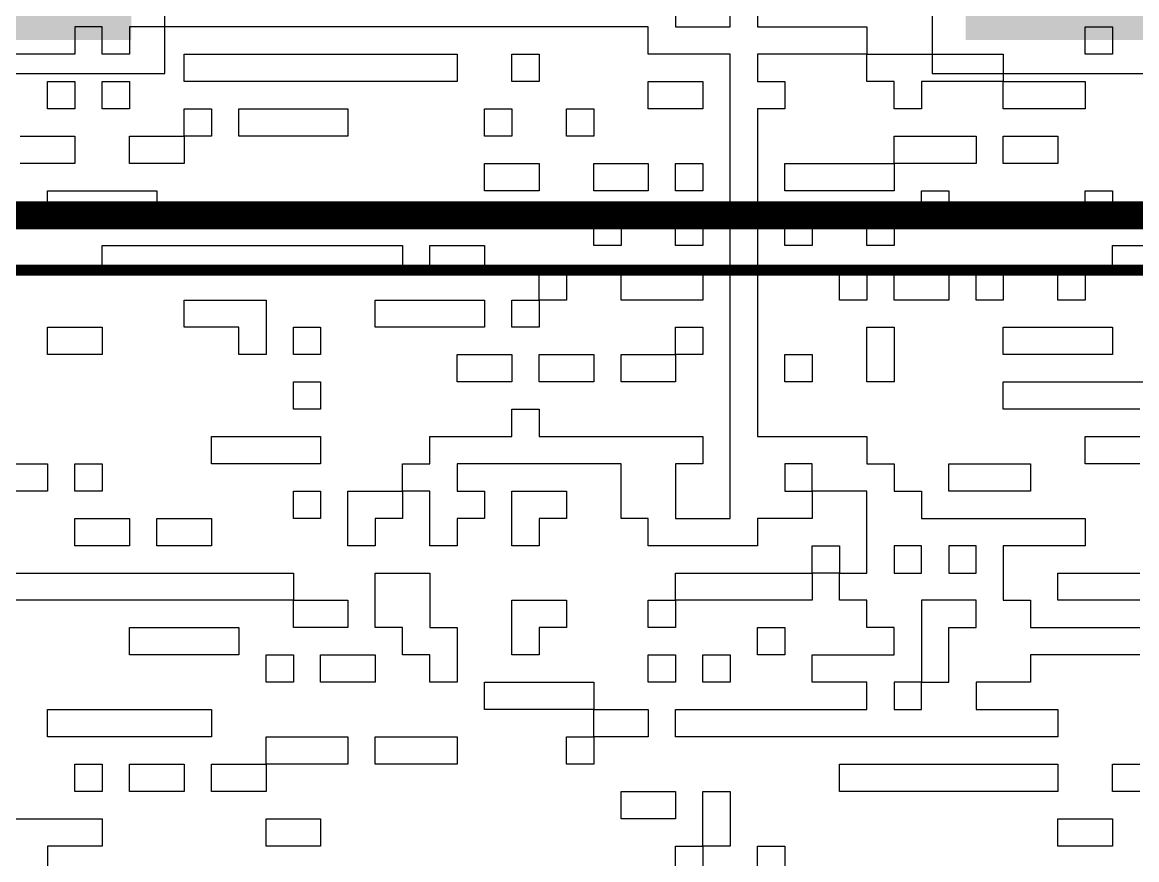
# Model space of a CAD drawing. Header units: inches. Extents: x 0.02 to 6.01, y 0.01 to 5.6.
# Drawn here: x 3.1107 to 3.3104, y 2.8697 to 3.0198 of the extents above; entities that cross this region are included whole.
import ezdxf

# ---------------------------------------------------------------- set-up
doc = ezdxf.new("R2010")
doc.units = ezdxf.units.IN
doc.header["$MEASUREMENT"] = 0
for name, color, linetype in [('Bottom Layer', 5, 'Continuous'), ('Bottom Overlay', 54, 'Continuous'), ('Mechanical 13', 56, 'Continuous'), ('Mechanical 15', 56, 'Continuous'), ('Top Layer', 1, 'Continuous'), ('Top Overlay', 2, 'Continuous'), ('Top Solder', 216, 'Continuous')]:
    doc.layers.add(name, color=color, linetype=linetype)

# ---------------------------------------------------------------- blocks, each defined once
blk = doc.blocks.new('XTAL_FOXSDLF_160_20_34')
at = {"layer": 'Top Solder'}
for points in [[(-0.29928, 0.04337), (-0.07474, 0.04337), (-0.07474, -0.04337), (-0.29928, -0.04337)], [(0.07474, 0.04337), (0.29928, 0.04337), (0.29928, -0.04337), (0.07474, -0.04337)]]:
    blk.add_hatch(color=216, dxfattribs=at).paths.add_polyline_path(points)
at = {"layer": 'Mechanical 13'}
blk.add_lwpolyline([(0.2126, 0.0748, 0.005, 0.005, 0), (-0.2126, 0.0748, 0.005, 0.005, 0)], format="xyseb", dxfattribs=at)
at = {"layer": 'Mechanical 15'}
blk.add_lwpolyline([(0.30512, 0.08465, 0.00197, 0.00197, 0), (-0.30512, 0.08465, 0.00197, 0.00197, 0)], format="xyseb", dxfattribs=at)
at = {"layer": 'Top Overlay'}
blk.add_lwpolyline([(0.2126, 0.0748, 0.005, 0.005, 0), (-0.2126, 0.0748, 0.005, 0.005, 0)], format="xyseb", dxfattribs=at)

msp = doc.modelspace()

# ---------------------------------------------------------------- linework, layer by layer
at = {"layer": 'Bottom Layer'}
msp.add_lwpolyline([(4.54993, 5.5954, 0.01, 0.01, -0.760418), (3.00371, 0.01993, 0.01, 0.01, 0)], format="xyseb", dxfattribs=at)
at = {"layer": 'Bottom Overlay'}
for p, q in [((3.24245, 3.0532), (3.24245, 3.01895)), ((3.23756, 3.01895), (3.23756, 3.03363)), ((3.22777, 3.02384), (3.22777, 3.01895)), ((3.12501, 3.01895), (3.12012, 3.01895)), ((3.12012, 3.01895), (3.12012, 3.01405)), ((3.12501, 3.01405), (3.12501, 3.01895)), ((3.22288, 3.01895), (3.12991, 3.01895)), ((3.12991, 3.01895), (3.12991, 3.01405)), ((3.22288, 3.01405), (3.22288, 3.01895)), ((3.22777, 3.01895), (3.23756, 3.01895)), ((3.24245, 3.01895), (3.26203, 3.01895)), ((3.26203, 3.01895), (3.26203, 3.01405)), ((3.30117, 3.01405), (3.30117, 3.01895)), ((3.30117, 3.01895), (3.30607, 3.01895)), ((3.30607, 3.01895), (3.30607, 3.01405)), ((3.12012, 3.01405), (3.09076, 3.01405)), ((3.12991, 3.01405), (3.12501, 3.01405)), ((3.13969, 3.01405), (3.14459, 3.01405)), ((3.13969, 3.00916), (3.13969, 3.01405)), ((3.14459, 3.01405), (3.18863, 3.01405)), ((3.18863, 3.01405), (3.18863, 3.00916)), ((3.19841, 3.01405), (3.20331, 3.01405)), ((3.19841, 3.00916), (3.19841, 3.01405)), ((3.20331, 3.01405), (3.20331, 3.00916)), ((3.23756, 3.01405), (3.22288, 3.01405)), ((3.23756, 2.93087), (3.23756, 3.01405)), ((3.26203, 3.01405), (3.24245, 3.01405)), ((3.24245, 3.01405), (3.24245, 3.00916)), ((3.26203, 3.00916), (3.26203, 3.01405)), ((3.26203, 3.01405), (3.28649, 3.01405)), ((3.28649, 3.01405), (3.28649, 3.00916)), ((3.30607, 3.01405), (3.30117, 3.01405)), ((3.11523, 3.00427), (3.11523, 3.00916)), ((3.11523, 3.00916), (3.12012, 3.00916)), ((3.12012, 3.00916), (3.12012, 3.00427)), ((3.12501, 3.00427), (3.12501, 3.00916)), ((3.12501, 3.00916), (3.12991, 3.00916)), ((3.12991, 3.00916), (3.12991, 3.00427)), ((3.18863, 3.00916), (3.13969, 3.00916)), ((3.20331, 3.00916), (3.19841, 3.00916)), ((3.22288, 3.00916), (3.22777, 3.00916)), ((3.22288, 3.00427), (3.22288, 3.00916)), ((3.22777, 3.00916), (3.23267, 3.00916)), ((3.23267, 3.00916), (3.23267, 3.00427)), ((3.24245, 3.00916), (3.24735, 3.00916)), ((3.24735, 3.00916), (3.24735, 3.00427)), ((3.26692, 3.00916), (3.26203, 3.00916)), ((3.26692, 3.00427), (3.26692, 3.00916)), ((3.28649, 3.00916), (3.27181, 3.00916)), ((3.27181, 3.00916), (3.27181, 3.00427)), ((3.28649, 3.00916), (3.29139, 3.00916)), ((3.28649, 3.00427), (3.28649, 3.00916)), ((3.29139, 3.00916), (3.30117, 3.00916)), ((3.30117, 3.00916), (3.30117, 3.00427)), ((3.12012, 3.00427), (3.11523, 3.00427)), ((3.12991, 3.00427), (3.12501, 3.00427)), ((3.13969, 2.99937), (3.13969, 3.00427)), ((3.13969, 3.00427), (3.14459, 3.00427)), ((3.14459, 3.00427), (3.14459, 2.99937)), ((3.14948, 2.99937), (3.14948, 3.00427)), ((3.14948, 3.00427), (3.16905, 3.00427)), ((3.16905, 3.00427), (3.16905, 2.99937)), ((3.19352, 2.99937), (3.19352, 3.00427)), ((3.19352, 3.00427), (3.19841, 3.00427)), ((3.19841, 3.00427), (3.19841, 2.99937)), ((3.2082, 2.99937), (3.2082, 3.00427)), ((3.2082, 3.00427), (3.21309, 3.00427)), ((3.21309, 3.00427), (3.21309, 2.99937)), ((3.23267, 3.00427), (3.22288, 3.00427)), ((3.24735, 3.00427), (3.24245, 3.00427)), ((3.24245, 3.00427), (3.24245, 2.94555)), ((3.27181, 3.00427), (3.26692, 3.00427)), ((3.30117, 3.00427), (3.28649, 3.00427)), ((3.11033, 2.99937), (3.11523, 2.99937)), ((3.11523, 2.99937), (3.12012, 2.99937)), ((3.12012, 2.99937), (3.12012, 2.99448)), ((3.12991, 2.99937), (3.1348, 2.99937)), ((3.12991, 2.99448), (3.12991, 2.99937)), ((3.1348, 2.99937), (3.13969, 2.99937)), ((3.13969, 2.99937), (3.13969, 2.99448)), ((3.14459, 2.99937), (3.13969, 2.99937)), ((3.15437, 2.99937), (3.14948, 2.99937)), ((3.15927, 2.99937), (3.15437, 2.99937)), ((3.16905, 2.99937), (3.15927, 2.99937)), ((3.19841, 2.99937), (3.19352, 2.99937)), ((3.21309, 2.99937), (3.2082, 2.99937)), ((3.26692, 2.99448), (3.26692, 2.99937)), ((3.26692, 2.99937), (3.2816, 2.99937)), ((3.2816, 2.99937), (3.2816, 2.99448)), ((3.28649, 2.99448), (3.28649, 2.99937)), ((3.28649, 2.99937), (3.29628, 2.99937)), ((3.29628, 2.99937), (3.29628, 2.99448)), ((3.12012, 2.99448), (3.11033, 2.99448)), ((3.13969, 2.99448), (3.12991, 2.99448)), ((3.19352, 2.98959), (3.19352, 2.99448)), ((3.19352, 2.99448), (3.20331, 2.99448)), ((3.20331, 2.99448), (3.20331, 2.98959)), ((3.21309, 2.99448), (3.21799, 2.99448)), ((3.21309, 2.98959), (3.21309, 2.99448)), ((3.21799, 2.99448), (3.22288, 2.99448)), ((3.22288, 2.99448), (3.22288, 2.98959)), ((3.22777, 2.99448), (3.23267, 2.99448)), ((3.22777, 2.98959), (3.22777, 2.99448)), ((3.23267, 2.99448), (3.23267, 2.98959)), ((3.24735, 2.98959), (3.24735, 2.99448)), ((3.24735, 2.99448), (3.26692, 2.99448)), ((3.26692, 2.99448), (3.26692, 2.98959)), ((3.2816, 2.99448), (3.26692, 2.99448)), ((3.29139, 2.99448), (3.28649, 2.99448)), ((3.29628, 2.99448), (3.29139, 2.99448)), ((3.11523, 2.98469), (3.11523, 2.98959)), ((3.11523, 2.98959), (3.1348, 2.98959)), ((3.1348, 2.98959), (3.1348, 2.98469)), ((3.19841, 2.98959), (3.19352, 2.98959)), ((3.20331, 2.98959), (3.19841, 2.98959)), ((3.22288, 2.98959), (3.21309, 2.98959)), ((3.23267, 2.98959), (3.22777, 2.98959)), ((3.26692, 2.98959), (3.24735, 2.98959)), ((3.27181, 2.98469), (3.27181, 2.98959)), ((3.27181, 2.98959), (3.27671, 2.98959)), ((3.27671, 2.98959), (3.27671, 2.98469)), ((3.30117, 2.98469), (3.30117, 2.98959)), ((3.30117, 2.98959), (3.30607, 2.98959)), ((3.30607, 2.98959), (3.30607, 2.98469)), ((3.1348, 2.98469), (3.11523, 2.98469)), ((3.21309, 2.98469), (3.21799, 2.98469)), ((3.21309, 2.9798), (3.21309, 2.98469)), ((3.21799, 2.98469), (3.21799, 2.9798)), ((3.22777, 2.9798), (3.22777, 2.98469)), ((3.22777, 2.98469), (3.23267, 2.98469)), ((3.23267, 2.98469), (3.23267, 2.9798)), ((3.24735, 2.9798), (3.24735, 2.98469)), ((3.24735, 2.98469), (3.25224, 2.98469)), ((3.25224, 2.98469), (3.25224, 2.9798)), ((3.26203, 2.98469), (3.26692, 2.98469)), ((3.26203, 2.9798), (3.26203, 2.98469)), ((3.26692, 2.98469), (3.26692, 2.9798)), ((3.27671, 2.98469), (3.27181, 2.98469)), ((3.30607, 2.98469), (3.30117, 2.98469)), ((3.12501, 2.97491), (3.12501, 2.9798)), ((3.12501, 2.9798), (3.17884, 2.9798)), ((3.17884, 2.9798), (3.17884, 2.97491)), ((3.18373, 2.97491), (3.18373, 2.9798)), ((3.18373, 2.9798), (3.18863, 2.9798)), ((3.18863, 2.9798), (3.19352, 2.9798)), ((3.19352, 2.9798), (3.19352, 2.97491)), ((3.21799, 2.9798), (3.21309, 2.9798)), ((3.23267, 2.9798), (3.22777, 2.9798)), ((3.25224, 2.9798), (3.24735, 2.9798)), ((3.26692, 2.9798), (3.26203, 2.9798)), ((3.30607, 2.97491), (3.30607, 2.9798)), ((3.30607, 2.9798), (3.33053, 2.9798)), ((3.15437, 2.97491), (3.12501, 2.97491)), ((3.15927, 2.97491), (3.15437, 2.97491)), ((3.17884, 2.97491), (3.15927, 2.97491)), ((3.19352, 2.97491), (3.18373, 2.97491)), ((3.20331, 2.97491), (3.2082, 2.97491)), ((3.20331, 2.97001), (3.20331, 2.97491)), ((3.2082, 2.97491), (3.2082, 2.97001)), ((3.21799, 2.97001), (3.21799, 2.97491)), ((3.21799, 2.97491), (3.23267, 2.97491)), ((3.23267, 2.97491), (3.23267, 2.97001)), ((3.25713, 2.97001), (3.25713, 2.97491)), ((3.25713, 2.97491), (3.26203, 2.97491)), ((3.26203, 2.97491), (3.26203, 2.97001)), ((3.26692, 2.97001), (3.26692, 2.97491)), ((3.26692, 2.97491), (3.27671, 2.97491)), ((3.27671, 2.97491), (3.27671, 2.97001)), ((3.2816, 2.97001), (3.2816, 2.97491)), ((3.2816, 2.97491), (3.28649, 2.97491)), ((3.28649, 2.97491), (3.28649, 2.97001)), ((3.29628, 2.97491), (3.30117, 2.97491)), ((3.29628, 2.97001), (3.29628, 2.97491)), ((3.30117, 2.97491), (3.30117, 2.97001)), ((3.31096, 2.97491), (3.30607, 2.97491)), ((3.13969, 2.96512), (3.13969, 2.97001)), ((3.13969, 2.97001), (3.15437, 2.97001)), ((3.15437, 2.97001), (3.15437, 2.96023)), ((3.17395, 2.96512), (3.17395, 2.97001)), ((3.17395, 2.97001), (3.19352, 2.97001)), ((3.19352, 2.97001), (3.19352, 2.96512)), ((3.19841, 2.96512), (3.19841, 2.97001)), ((3.19841, 2.97001), (3.20331, 2.97001)), ((3.20331, 2.97001), (3.20331, 2.96512)), ((3.2082, 2.97001), (3.20331, 2.97001)), ((3.23267, 2.97001), (3.21799, 2.97001)), ((3.26203, 2.97001), (3.25713, 2.97001)), ((3.27181, 2.97001), (3.26692, 2.97001)), ((3.27671, 2.97001), (3.27181, 2.97001)), ((3.28649, 2.97001), (3.2816, 2.97001)), ((3.30117, 2.97001), (3.29628, 2.97001)), ((3.11523, 2.96512), (3.12012, 2.96512)), ((3.11523, 2.96023), (3.11523, 2.96512)), ((3.12012, 2.96512), (3.12501, 2.96512)), ((3.12501, 2.96512), (3.12501, 2.96023)), ((3.14948, 2.96512), (3.13969, 2.96512)), ((3.14948, 2.96023), (3.14948, 2.96512)), ((3.15927, 2.96023), (3.15927, 2.96512)), ((3.15927, 2.96512), (3.16416, 2.96512)), ((3.16416, 2.96512), (3.16416, 2.96023)), ((3.19352, 2.96512), (3.17395, 2.96512)), ((3.20331, 2.96512), (3.19841, 2.96512)), ((3.22777, 2.96023), (3.22777, 2.96512)), ((3.22777, 2.96512), (3.23267, 2.96512)), ((3.23267, 2.96512), (3.23267, 2.96023)), ((3.26203, 2.96512), (3.26692, 2.96512)), ((3.26203, 2.95533), (3.26203, 2.96512)), ((3.26692, 2.96512), (3.26692, 2.95533)), ((3.28649, 2.96023), (3.28649, 2.96512)), ((3.28649, 2.96512), (3.30607, 2.96512)), ((3.30607, 2.96512), (3.30607, 2.96023)), ((3.12501, 2.96023), (3.11523, 2.96023)), ((3.15437, 2.96023), (3.14948, 2.96023)), ((3.16416, 2.96023), (3.15927, 2.96023)), ((3.18863, 2.95533), (3.18863, 2.96023)), ((3.18863, 2.96023), (3.19841, 2.96023)), ((3.19841, 2.96023), (3.19841, 2.95533)), ((3.20331, 2.95533), (3.20331, 2.96023)), ((3.20331, 2.96023), (3.21309, 2.96023)), ((3.21309, 2.96023), (3.21309, 2.95533)), ((3.21799, 2.95533), (3.21799, 2.96023)), ((3.21799, 2.96023), (3.22777, 2.96023)), ((3.22777, 2.96023), (3.22777, 2.95533)), ((3.23267, 2.96023), (3.22777, 2.96023)), ((3.24735, 2.95533), (3.24735, 2.96023)), ((3.24735, 2.96023), (3.25224, 2.96023)), ((3.25224, 2.96023), (3.25224, 2.95533)), ((3.29139, 2.96023), (3.28649, 2.96023)), ((3.29628, 2.96023), (3.29139, 2.96023)), ((3.30607, 2.96023), (3.29628, 2.96023)), ((3.15927, 2.95533), (3.16416, 2.95533)), ((3.15927, 2.95044), (3.15927, 2.95533)), ((3.16416, 2.95533), (3.16416, 2.95044)), ((3.19352, 2.95533), (3.18863, 2.95533)), ((3.19841, 2.95533), (3.19352, 2.95533)), ((3.21309, 2.95533), (3.20331, 2.95533)), ((3.22777, 2.95533), (3.21799, 2.95533)), ((3.25224, 2.95533), (3.24735, 2.95533)), ((3.26692, 2.95533), (3.26203, 2.95533)), ((3.28649, 2.95044), (3.28649, 2.95533)), ((3.28649, 2.95533), (3.31585, 2.95533)), ((3.16416, 2.95044), (3.15927, 2.95044)), ((3.19841, 2.94555), (3.19841, 2.95044)), ((3.19841, 2.95044), (3.20331, 2.95044)), ((3.20331, 2.95044), (3.20331, 2.94555)), ((3.30607, 2.95044), (3.28649, 2.95044)), ((3.31096, 2.95044), (3.30607, 2.95044)), ((3.14459, 2.94065), (3.14459, 2.94555)), ((3.14459, 2.94555), (3.16416, 2.94555)), ((3.16416, 2.94555), (3.16416, 2.94065)), ((3.18373, 2.94065), (3.18373, 2.94555)), ((3.18373, 2.94555), (3.19841, 2.94555)), ((3.20331, 2.94555), (3.23267, 2.94555)), ((3.23267, 2.94555), (3.23267, 2.94065)), ((3.24245, 2.94555), (3.26203, 2.94555)), ((3.26203, 2.94555), (3.26203, 2.94065)), ((3.30117, 2.94555), (3.30607, 2.94555)), ((3.30117, 2.94065), (3.30117, 2.94555)), ((3.30607, 2.94555), (3.31096, 2.94555)), ((3.10055, 2.94065), (3.11523, 2.94065)), ((3.11523, 2.94065), (3.11523, 2.93576)), ((3.12012, 2.93576), (3.12012, 2.94065)), ((3.12012, 2.94065), (3.12501, 2.94065)), ((3.12501, 2.94065), (3.12501, 2.93576)), ((3.15437, 2.94065), (3.14459, 2.94065)), ((3.15927, 2.94065), (3.15437, 2.94065)), ((3.16416, 2.94065), (3.15927, 2.94065)), ((3.17884, 2.93576), (3.17884, 2.94065)), ((3.17884, 2.94065), (3.18373, 2.94065)), ((3.21799, 2.94065), (3.18863, 2.94065)), ((3.18863, 2.94065), (3.18863, 2.93576)), ((3.21799, 2.93087), (3.21799, 2.94065)), ((3.23267, 2.94065), (3.22777, 2.94065)), ((3.22777, 2.94065), (3.22777, 2.93087)), ((3.25224, 2.94065), (3.24735, 2.94065)), ((3.24735, 2.94065), (3.24735, 2.93576)), ((3.25224, 2.93576), (3.25224, 2.94065)), ((3.26203, 2.94065), (3.26692, 2.94065)), ((3.26692, 2.94065), (3.26692, 2.93576)), ((3.27671, 2.93576), (3.27671, 2.94065)), ((3.27671, 2.94065), (3.2816, 2.94065)), ((3.2816, 2.94065), (3.28649, 2.94065)), ((3.28649, 2.94065), (3.29139, 2.94065)), ((3.29139, 2.94065), (3.29139, 2.93576)), ((3.31096, 2.94065), (3.30117, 2.94065)), ((3.11523, 2.93576), (3.10544, 2.93576)), ((3.12501, 2.93576), (3.12012, 2.93576)), ((3.15927, 2.93087), (3.15927, 2.93576)), ((3.15927, 2.93576), (3.16416, 2.93576)), ((3.16416, 2.93576), (3.16416, 2.93087)), ((3.16905, 2.92597), (3.16905, 2.93576)), ((3.16905, 2.93576), (3.17884, 2.93576)), ((3.17884, 2.93576), (3.17884, 2.93087)), ((3.18373, 2.93576), (3.17884, 2.93576)), ((3.18373, 2.92597), (3.18373, 2.93576)), ((3.18863, 2.93576), (3.19352, 2.93576)), ((3.19352, 2.93576), (3.19352, 2.93087)), ((3.19841, 2.93087), (3.19841, 2.93576)), ((3.19841, 2.93576), (3.2082, 2.93576)), ((3.2082, 2.93576), (3.2082, 2.93087)), ((3.24735, 2.93576), (3.25224, 2.93576)), ((3.26203, 2.93576), (3.25224, 2.93576)), ((3.25224, 2.93576), (3.25224, 2.93087)), ((3.26203, 2.92108), (3.26203, 2.93576)), ((3.26692, 2.93576), (3.27181, 2.93576)), ((3.27181, 2.93576), (3.27181, 2.93087)), ((3.29139, 2.93576), (3.27671, 2.93576)), ((3.12012, 2.92597), (3.12012, 2.93087)), ((3.12012, 2.93087), (3.12991, 2.93087)), ((3.12991, 2.93087), (3.12991, 2.92597)), ((3.1348, 2.92597), (3.1348, 2.93087)), ((3.1348, 2.93087), (3.14459, 2.93087)), ((3.14459, 2.93087), (3.14459, 2.92597)), ((3.16416, 2.93087), (3.15927, 2.93087)), ((3.17884, 2.93087), (3.17395, 2.93087)), ((3.17395, 2.93087), (3.17395, 2.92597)), ((3.19352, 2.93087), (3.18863, 2.93087)), ((3.18863, 2.93087), (3.18863, 2.92597)), ((3.19841, 2.92597), (3.19841, 2.93087)), ((3.2082, 2.93087), (3.20331, 2.93087)), ((3.20331, 2.93087), (3.20331, 2.92597)), ((3.22288, 2.93087), (3.21799, 2.93087)), ((3.22288, 2.92597), (3.22288, 2.93087)), ((3.22777, 2.93087), (3.23756, 2.93087)), ((3.25224, 2.93087), (3.24245, 2.93087)), ((3.24245, 2.93087), (3.24245, 2.92597)), ((3.27181, 2.93087), (3.30117, 2.93087)), ((3.30117, 2.93087), (3.30117, 2.92597)), ((3.12501, 2.92597), (3.12012, 2.92597)), ((3.12991, 2.92597), (3.12501, 2.92597)), ((3.14459, 2.92597), (3.1348, 2.92597)), ((3.17395, 2.92597), (3.16905, 2.92597)), ((3.18863, 2.92597), (3.18373, 2.92597)), ((3.20331, 2.92597), (3.19841, 2.92597)), ((3.24245, 2.92597), (3.22288, 2.92597)), ((3.25224, 2.92108), (3.25224, 2.92597)), ((3.25224, 2.92597), (3.25713, 2.92597)), ((3.25713, 2.92597), (3.25713, 2.92108)), ((3.27181, 2.92597), (3.26692, 2.92597)), ((3.26692, 2.92597), (3.26692, 2.92108)), ((3.27181, 2.92108), (3.27181, 2.92597)), ((3.2816, 2.92597), (3.27671, 2.92597)), ((3.27671, 2.92597), (3.27671, 2.92108)), ((3.2816, 2.92108), (3.2816, 2.92597)), ((3.30117, 2.92597), (3.28649, 2.92597)), ((3.28649, 2.92597), (3.28649, 2.91619)), ((3.09565, 2.92108), (3.12991, 2.92108)), ((3.12991, 2.92108), (3.1348, 2.92108)), ((3.1348, 2.92108), (3.15927, 2.92108)), ((3.15927, 2.92108), (3.15927, 2.91619)), ((3.17395, 2.91129), (3.17395, 2.92108)), ((3.17395, 2.92108), (3.17884, 2.92108)), ((3.17884, 2.92108), (3.18373, 2.92108)), ((3.18373, 2.92108), (3.18373, 2.91129)), ((3.22777, 2.92108), (3.23267, 2.92108)), ((3.22777, 2.91619), (3.22777, 2.92108)), ((3.23267, 2.92108), (3.25224, 2.92108)), ((3.25713, 2.92108), (3.25224, 2.92108)), ((3.25224, 2.92108), (3.25224, 2.91619)), ((3.25713, 2.91619), (3.25713, 2.92108)), ((3.25713, 2.92108), (3.26203, 2.92108)), ((3.26692, 2.92108), (3.27181, 2.92108)), ((3.27671, 2.92108), (3.2816, 2.92108)), ((3.29628, 2.91619), (3.29628, 2.92108)), ((3.29628, 2.92108), (3.30607, 2.92108)), ((3.30607, 2.92108), (3.31096, 2.92108)), ((3.15927, 2.91619), (3.09565, 2.91619)), ((3.15927, 2.91129), (3.15927, 2.91619)), ((3.15927, 2.91619), (3.16905, 2.91619)), ((3.16905, 2.91619), (3.16905, 2.91129)), ((3.19841, 2.91619), (3.20331, 2.91619)), ((3.19841, 2.9064), (3.19841, 2.91619)), ((3.20331, 2.91619), (3.2082, 2.91619)), ((3.2082, 2.91619), (3.2082, 2.91129)), ((3.22288, 2.91129), (3.22288, 2.91619)), ((3.22288, 2.91619), (3.22777, 2.91619)), ((3.22777, 2.91619), (3.22777, 2.91129)), ((3.25224, 2.91619), (3.22777, 2.91619)), ((3.26203, 2.91619), (3.25713, 2.91619)), ((3.26203, 2.91129), (3.26203, 2.91619)), ((3.2816, 2.91619), (3.27181, 2.91619)), ((3.27181, 2.91619), (3.27181, 2.90151)), ((3.2816, 2.91129), (3.2816, 2.91619)), ((3.28649, 2.91619), (3.29139, 2.91619)), ((3.29139, 2.91619), (3.29139, 2.91129)), ((3.31096, 2.91619), (3.29628, 2.91619)), ((3.12991, 2.9064), (3.12991, 2.91129)), ((3.12991, 2.91129), (3.1348, 2.91129)), ((3.1348, 2.91129), (3.13969, 2.91129)), ((3.13969, 2.91129), (3.14948, 2.91129)), ((3.14948, 2.91129), (3.14948, 2.9064)), ((3.16905, 2.91129), (3.15927, 2.91129)), ((3.17884, 2.91129), (3.17395, 2.91129)), ((3.17884, 2.9064), (3.17884, 2.91129)), ((3.18373, 2.91129), (3.18863, 2.91129)), ((3.18863, 2.91129), (3.18863, 2.90151)), ((3.2082, 2.91129), (3.20331, 2.91129)), ((3.20331, 2.91129), (3.20331, 2.9064)), ((3.22777, 2.91129), (3.22288, 2.91129)), ((3.24245, 2.9064), (3.24245, 2.91129)), ((3.24245, 2.91129), (3.24735, 2.91129)), ((3.24735, 2.91129), (3.24735, 2.9064)), ((3.26692, 2.91129), (3.26203, 2.91129)), ((3.26692, 2.9064), (3.26692, 2.91129)), ((3.27671, 2.90151), (3.27671, 2.91129)), ((3.27671, 2.91129), (3.2816, 2.91129)), ((3.29139, 2.91129), (3.31096, 2.91129)), ((3.14948, 2.9064), (3.12991, 2.9064)), ((3.15437, 2.90151), (3.15437, 2.9064)), ((3.15437, 2.9064), (3.15927, 2.9064)), ((3.15927, 2.9064), (3.15927, 2.90151)), ((3.16416, 2.90151), (3.16416, 2.9064)), ((3.16416, 2.9064), (3.17395, 2.9064)), ((3.17395, 2.9064), (3.17395, 2.90151)), ((3.18373, 2.9064), (3.17884, 2.9064)), ((3.18373, 2.90151), (3.18373, 2.9064)), ((3.20331, 2.9064), (3.19841, 2.9064)), ((3.22288, 2.90151), (3.22288, 2.9064)), ((3.22288, 2.9064), (3.22777, 2.9064)), ((3.22777, 2.9064), (3.22777, 2.90151)), ((3.23267, 2.9064), (3.23756, 2.9064)), ((3.23267, 2.90151), (3.23267, 2.9064)), ((3.23756, 2.9064), (3.23756, 2.90151)), ((3.24735, 2.9064), (3.24245, 2.9064)), ((3.25224, 2.90151), (3.25224, 2.9064)), ((3.25224, 2.9064), (3.26692, 2.9064)), ((3.31096, 2.9064), (3.29139, 2.9064)), ((3.29139, 2.9064), (3.29139, 2.90151)), ((3.15927, 2.90151), (3.15437, 2.90151)), ((3.17395, 2.90151), (3.16416, 2.90151)), ((3.18863, 2.90151), (3.18373, 2.90151)), ((3.19352, 2.89661), (3.19352, 2.90151)), ((3.19352, 2.90151), (3.21309, 2.90151)), ((3.21309, 2.90151), (3.21309, 2.89661)), ((3.22777, 2.90151), (3.22288, 2.90151)), ((3.23756, 2.90151), (3.23267, 2.90151)), ((3.26203, 2.90151), (3.25224, 2.90151)), ((3.26203, 2.89661), (3.26203, 2.90151)), ((3.27181, 2.90151), (3.26692, 2.90151)), ((3.26692, 2.90151), (3.26692, 2.89661)), ((3.27181, 2.90151), (3.27671, 2.90151)), ((3.27181, 2.89661), (3.27181, 2.90151)), ((3.29139, 2.90151), (3.2816, 2.90151)), ((3.2816, 2.90151), (3.2816, 2.89661)), ((3.11523, 2.89172), (3.11523, 2.89661)), ((3.11523, 2.89661), (3.12501, 2.89661)), ((3.12501, 2.89661), (3.12991, 2.89661)), ((3.12991, 2.89661), (3.14459, 2.89661)), ((3.14459, 2.89661), (3.14459, 2.89172)), ((3.21309, 2.89661), (3.19352, 2.89661)), ((3.21309, 2.89661), (3.21799, 2.89661)), ((3.21309, 2.89172), (3.21309, 2.89661)), ((3.21799, 2.89661), (3.22288, 2.89661)), ((3.22288, 2.89661), (3.22288, 2.89172)), ((3.22777, 2.89172), (3.22777, 2.89661)), ((3.22777, 2.89661), (3.26203, 2.89661)), ((3.26692, 2.89661), (3.27181, 2.89661)), ((3.2816, 2.89661), (3.29628, 2.89661)), ((3.29628, 2.89661), (3.29628, 2.89172)), ((3.14459, 2.89172), (3.11523, 2.89172)), ((3.15437, 2.88683), (3.15437, 2.89172)), ((3.15437, 2.89172), (3.15927, 2.89172)), ((3.15927, 2.89172), (3.16416, 2.89172)), ((3.16416, 2.89172), (3.16905, 2.89172)), ((3.16905, 2.89172), (3.16905, 2.88683)), ((3.17395, 2.88683), (3.17395, 2.89172)), ((3.17395, 2.89172), (3.18373, 2.89172)), ((3.18373, 2.89172), (3.18863, 2.89172)), ((3.18863, 2.89172), (3.18863, 2.88683)), ((3.2082, 2.88683), (3.2082, 2.89172)), ((3.2082, 2.89172), (3.21309, 2.89172)), ((3.21309, 2.89172), (3.21309, 2.88683)), ((3.22288, 2.89172), (3.21309, 2.89172)), ((3.29628, 2.89172), (3.22777, 2.89172)), ((3.12012, 2.88193), (3.12012, 2.88683)), ((3.12012, 2.88683), (3.12501, 2.88683)), ((3.12501, 2.88683), (3.12501, 2.88193)), ((3.12991, 2.88193), (3.12991, 2.88683)), ((3.12991, 2.88683), (3.13969, 2.88683)), ((3.13969, 2.88683), (3.13969, 2.88193)), ((3.14459, 2.88193), (3.14459, 2.88683)), ((3.14459, 2.88683), (3.15437, 2.88683)), ((3.16905, 2.88683), (3.15437, 2.88683)), ((3.15437, 2.88683), (3.15437, 2.88193)), ((3.18863, 2.88683), (3.17395, 2.88683)), ((3.21309, 2.88683), (3.2082, 2.88683)), ((3.25713, 2.88193), (3.25713, 2.88683)), ((3.25713, 2.88683), (3.29628, 2.88683)), ((3.29628, 2.88683), (3.29628, 2.88193)), ((3.30607, 2.88193), (3.30607, 2.88683)), ((3.30607, 2.88683), (3.31096, 2.88683)), ((3.12501, 2.88193), (3.12012, 2.88193)), ((3.1348, 2.88193), (3.12991, 2.88193)), ((3.13969, 2.88193), (3.1348, 2.88193)), ((3.15437, 2.88193), (3.14459, 2.88193)), ((3.21799, 2.87704), (3.21799, 2.88193)), ((3.21799, 2.88193), (3.22777, 2.88193)), ((3.22777, 2.88193), (3.22777, 2.87704)), ((3.23267, 2.87215), (3.23267, 2.88193)), ((3.23267, 2.88193), (3.23756, 2.88193)), ((3.23756, 2.88193), (3.23756, 2.87215)), ((3.26203, 2.88193), (3.25713, 2.88193)), ((3.29628, 2.88193), (3.26203, 2.88193)), ((3.31096, 2.88193), (3.30607, 2.88193)), ((3.09076, 2.87704), (3.12501, 2.87704)), ((3.12501, 2.87704), (3.12501, 2.87215)), ((3.15437, 2.87215), (3.15437, 2.87704)), ((3.15437, 2.87704), (3.16416, 2.87704)), ((3.16416, 2.87704), (3.16416, 2.87215)), ((3.22288, 2.87704), (3.21799, 2.87704)), ((3.22777, 2.87704), (3.22288, 2.87704)), ((3.29628, 2.87215), (3.29628, 2.87704)), ((3.29628, 2.87704), (3.30607, 2.87704)), ((3.30607, 2.87704), (3.30607, 2.87215)), ((3.12501, 2.87215), (3.11523, 2.87215)), ((3.11523, 2.87215), (3.11523, 2.86725)), ((3.15927, 2.87215), (3.15437, 2.87215)), ((3.16416, 2.87215), (3.15927, 2.87215)), ((3.22777, 2.87215), (3.23267, 2.87215)), ((3.22777, 2.86725), (3.22777, 2.87215)), ((3.23267, 2.87215), (3.23267, 2.86725)), ((3.23756, 2.87215), (3.23267, 2.87215)), ((3.24245, 2.86725), (3.24245, 2.87215)), ((3.24245, 2.87215), (3.24735, 2.87215)), ((3.24735, 2.87215), (3.24735, 2.86725)), ((3.30607, 2.87215), (3.29628, 2.87215))]:
    msp.add_line(p, q, dxfattribs=at)
at = {"layer": 'Top Layer'}
for p, q in [((3.13626, 3.01063), (3.13626, 3.10937)), ((3.27374, 3.08301), (3.27374, 3.01063)), ((2.89972, 3.01063), (3.13626, 3.01063)), ((3.27374, 3.01063), (3.49998, 3.01063))]:
    msp.add_line(p, q, dxfattribs=at)
msp.add_lwpolyline([(4.54809, 5.5936, 0.01, 0.01, -0.760418), (3.00187, 0.01813, 0.01, 0.01, 0)], format="xyseb", dxfattribs=at)

# ---------------------------------------------------------------- block references
at = {"rotation": 180}
msp.add_blockref('XTAL_FOXSDLF_160_20_34', (3.205, 3.06), dxfattribs=at)

doc.saveas('drawing.dxf')
